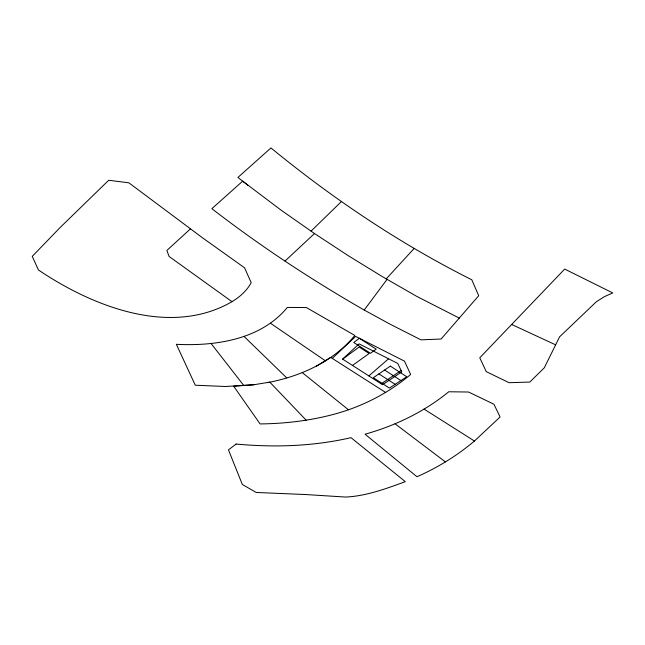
<?xml version="1.0" encoding="UTF-8"?>
<svg xmlns="http://www.w3.org/2000/svg" width="645" height="645" viewBox="0 0 645 645"><rect width="100%" height="100%" fill="white"/><g stroke="black" fill="none" stroke-linecap="round" stroke-linejoin="round"><path stroke-width="0.97" d="M555.635 344.841L559.578 336.843L596.464 301.658L604.502 296.603L612.75 292.927L564.689 269.078L479.767 357.79L486.257 371.625L509.058 382.703L529.843 382.05L544.307 367.787L555.635 344.841L511.687 324.483M248.14 185.446L237.924 177.448L270.956 147.947C333.005 198.781 400.053 243.81 471.801 279.785L478.711 295.716L459.272 318.09L416.759 296.394L382.267 276.568L348.179 255.646L314.502 233.53L281.147 210.197L242.657 181.156L211.866 208.674C260.169 246.003 311.261 279.672 364.207 310.043L387.081 279.35M459.272 318.09L441.083 339.028L420.927 339.842L390.136 324.217L364.207 310.043M386.234 278.866L414.219 248.381M311.059 231.112L341.399 201.579M332.288 358.402L355.621 336.384L404.471 361.144L410.647 374.463C389.636 392.208 365.054 405.173 338.714 412.929C313.196 420.347 286.638 423.62 260.096 423.934L233.659 386.21L253.808 384.759L269.803 382.122L306.198 420.226M285.025 261.04L314.502 233.53M342.624 359.128L359.08 343.858L397.772 363.449L401.762 371.915L382.558 384.686L342.624 359.128L359.136 347.042L369.15 353.508L352.468 365.425M190.501 228.814L166.878 250.453L169.087 256.452L232.006 301.683C239.803 296.958 246.817 290.79 251.203 282.687L244.568 267.804L202.82 238.037L128.863 182.809L108.699 180.269L60.058 227.588L32.25 256.363L38.45 269.981C92.364 306.391 170.369 337.367 232.006 301.683M368.859 375.914L388.58 358.789M474.446 441.027C457.152 455.62 437.689 467.641 416.968 476.736L365.038 434.206C395.329 425.732 424.362 411.768 448.751 391.765L468.568 392.023L493.925 404.23L500.085 416.968L474.446 441.027L424.015 409.075M381.195 383.815L401.109 370.536M253.808 384.759L225.532 386.5L195.282 385.218L176.359 344.309C215.624 346.317 260.959 339.544 287.347 307.423L306.423 307.568L354.823 335.464C333.094 361.837 300.368 376.43 267.385 382.646M316.405 366.134L330.675 357.378L385.766 392.547M384.581 370.045L400.908 380.558M378.905 373.915L395.135 384.339M270.489 323.25L325.475 360.869M395.022 423.757L445.397 461.893M302.247 372.592L348.445 409.777M243.971 336.343L286.743 377.897M211.044 343.446L243.875 385.621M236.135 444.05L228.459 449.863L242.343 484.5L256.226 492.466L305.617 494.538L345.599 497.053C366.223 496.094 386.057 488.725 405.286 481.646L351.017 437.665C313.389 446.348 274.488 447.614 236.135 444.05M359.386 338.286L353.742 342.471L370.472 353.275L376.204 349.187L359.386 338.286M390.346 366.126L373.294 377.736L389.443 388.072L406.761 376.728L390.346 366.126"/></g></svg>
